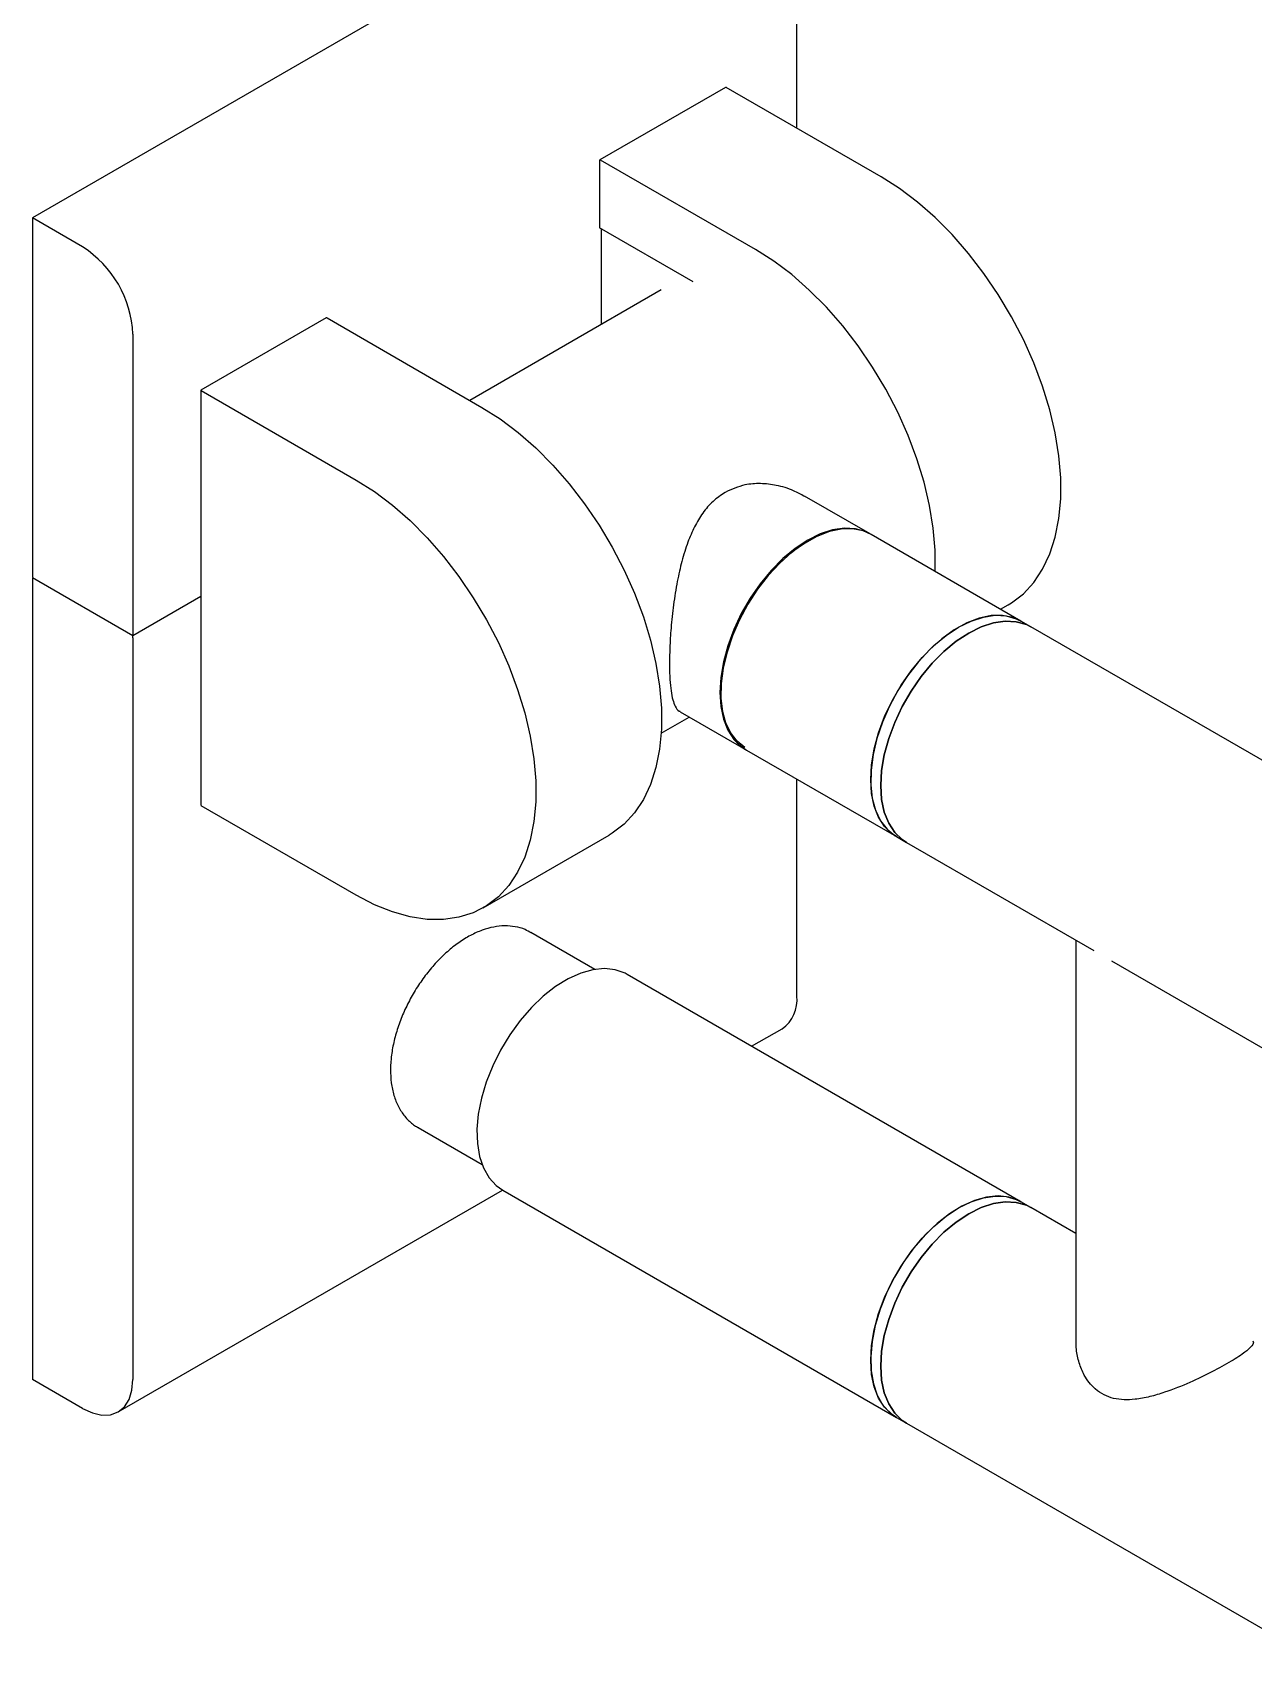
# Model space of a CAD drawing. Extents: x 3624 to 4218, y -1644 to -1224.
# Drawn here: x 4040.3 to 4083.3, y -1348.7 to -1291.8 of the extents above; entities that cross this region are included whole.
import ezdxf

# ---------------------------------------------------------------- set-up
doc = ezdxf.new("R2010")
doc.units = 0
doc.header["$LTSCALE"] = 23.1
doc.header["$MEASUREMENT"] = 0
doc.layers.get('0').update_dxf_attribs({"linetype": 'CONTINUOUS'})

msp = doc.modelspace()

# ---------------------------------------------------------------- linework, layer by layer
at = {"color": 7, "linetype": 'Continuous', "lineweight": 25}
for p, q in [((4063.671, -1284.864), (4040.337, -1298.334)), ((4067.207, -1295.179), (4067.207, -1288.946)), ((4064.697, -1293.754), (4060.288, -1296.299)), ((4070.177, -1296.894), (4064.732, -1293.751)), ((4060.277, -1296.322), (4060.277, -1298.68)), ((4065.757, -1299.445), (4060.313, -1296.302)), ((4042.105, -1299.355), (4040.337, -1298.334)), ((4040.337, -1298.334), (4040.337, -1310.95)), ((4063.571, -1300.581), (4060.277, -1298.68)), ((4060.33, -1298.711), (4060.33, -1302.082)), ((4062.436, -1300.866), (4055.711, -1304.748)), ((4050.671, -1301.851), (4046.262, -1304.396)), ((4050.696, -1301.853), (4056.141, -1304.997)), ((4043.872, -1302.417), (4043.872, -1312.991)), ((4046.262, -1304.396), (4046.262, -1318.968)), ((4046.277, -1304.405), (4051.721, -1307.548)), ((4069.783, -1309.444), (4067.484, -1308.117)), ((4067.443, -1309.794), (4067.555, -1309.725)), ((4075.086, -1312.506), (4069.818, -1309.465)), ((4040.337, -1311.052), (4040.337, -1339.161)), ((4040.347, -1310.973), (4043.872, -1313.008)), ((4043.872, -1313.008), (4046.262, -1311.628)), ((4074.369, -1312.091), (4074.645, -1311.932)), ((4075.44, -1312.71), (4075.086, -1312.506)), ((4043.872, -1313.008), (4043.872, -1312.991)), ((4043.872, -1313.093), (4043.872, -1313.008)), ((4043.872, -1313.093), (4043.872, -1339.161)), ((4089.229, -1320.67), (4075.44, -1312.71)), ((4062.445, -1316.449), (4063.43, -1315.88)), ((4063.109, -1315.695), (4065.408, -1317.022)), ((4065.444, -1317.043), (4070.712, -1320.084)), ((4067.207, -1325.69), (4067.207, -1318.06)), ((4051.721, -1322.144), (4046.277, -1319)), ((4056.19, -1322.586), (4060.609, -1320.035)), ((4070.712, -1320.084), (4071.065, -1320.288)), ((4071.065, -1320.288), (4077.646, -1324.087)), ((4060.111, -1324.751), (4057.857, -1323.449)), ((4077.022, -1323.727), (4077.022, -1337.809)), ((4078.273, -1324.449), (4084.854, -1328.248)), ((4075.086, -1332.919), (4061.245, -1324.929)), ((4065.618, -1327.453), (4066.689, -1326.835)), ((4053.894, -1330.313), (4056.149, -1331.614)), ((4043.354, -1340.306), (4056.867, -1332.505)), ((4056.87, -1332.507), (4070.712, -1340.497)), ((4075.44, -1333.123), (4075.086, -1332.919)), ((4077.022, -1334.037), (4075.44, -1333.123)), ((4042.105, -1340.182), (4040.337, -1339.161)), ((4070.712, -1340.497), (4071.065, -1340.701)), ((4071.065, -1340.701), (4084.854, -1348.661))]:
    msp.add_line(p, q, dxfattribs=at)
at = {"color": 7, "linetype": 'Continuous', "lineweight": 25, "flags": 128}
for points in [[(4074.645, -1311.932), (4074.757, -1311.864), (4075.174, -1311.544), (4075.54, -1311.148), (4075.851, -1310.681), (4076.103, -1310.147), (4076.295, -1309.553), (4076.424, -1308.903), (4076.488, -1308.205), (4076.488, -1307.466), (4076.424, -1306.693), (4076.295, -1305.894), (4076.103, -1305.078), (4075.851, -1304.253), (4075.54, -1303.427), (4075.174, -1302.61), (4074.757, -1301.808), (4074.293, -1301.031), (4073.787, -1300.286), (4073.244, -1299.581), (4072.669, -1298.924), (4072.069, -1298.321), (4071.449, -1297.778), (4070.816, -1297.3), (4070.177, -1296.894)], [(4072.069, -1310.764), (4072.069, -1310.756), (4072.069, -1310.017), (4072.004, -1309.244), (4071.875, -1308.445), (4071.684, -1307.629), (4071.431, -1306.804), (4071.121, -1305.979), (4070.755, -1305.161), (4070.338, -1304.359), (4069.874, -1303.582), (4069.368, -1302.837), (4068.824, -1302.133), (4068.25, -1301.475), (4067.649, -1300.872), (4067.029, -1300.329), (4066.397, -1299.852), (4065.757, -1299.445)], [(4056.141, -1304.997), (4056.78, -1305.403), (4057.413, -1305.88), (4058.033, -1306.423), (4058.633, -1307.027), (4059.208, -1307.684), (4059.751, -1308.389), (4060.257, -1309.134), (4060.721, -1309.911), (4061.138, -1310.712), (4061.504, -1311.53), (4061.815, -1312.356), (4062.067, -1313.181), (4062.259, -1313.997), (4062.388, -1314.796), (4062.452, -1315.568), (4062.452, -1316.308), (4062.388, -1317.006), (4062.259, -1317.655), (4062.067, -1318.25), (4061.815, -1318.784), (4061.504, -1319.251), (4061.138, -1319.646), (4060.721, -1319.967), (4060.609, -1320.035)], [(4051.721, -1307.548), (4052.361, -1307.954), (4052.993, -1308.432), (4053.613, -1308.975), (4054.213, -1309.578), (4054.788, -1310.235), (4055.332, -1310.94), (4055.838, -1311.685), (4056.302, -1312.462), (4056.719, -1313.264), (4057.084, -1314.082), (4057.395, -1314.907), (4057.648, -1315.732), (4057.839, -1316.548), (4057.968, -1317.347), (4058.033, -1318.12), (4058.033, -1318.859), (4057.968, -1319.557), (4057.839, -1320.207), (4057.648, -1320.801), (4057.395, -1321.335), (4057.084, -1321.802), (4056.719, -1322.198), (4056.302, -1322.518), (4055.838, -1322.759), (4055.332, -1322.92), (4054.788, -1322.997), (4054.213, -1322.991), (4053.613, -1322.901), (4052.993, -1322.729), (4052.361, -1322.475), (4051.721, -1322.144)], [(4067.596, -1309.661), (4067.156, -1309.951), (4066.724, -1310.309), (4066.311, -1310.726), (4065.923, -1311.194), (4065.57, -1311.703), (4065.258, -1312.244), (4064.993, -1312.804), (4064.782, -1313.374), (4064.628, -1313.94), (4064.534, -1314.493), (4064.502, -1315.019), (4064.534, -1315.509), (4064.628, -1315.953), (4064.782, -1316.342), (4064.993, -1316.667), (4065.258, -1316.922), (4065.408, -1317.022)], [(4067.476, -1309.775), (4067.038, -1310.09), (4066.612, -1310.469), (4066.207, -1310.905), (4065.831, -1311.388), (4065.491, -1311.91), (4065.195, -1312.459), (4064.948, -1313.024), (4064.756, -1313.594), (4064.623, -1314.157), (4064.551, -1314.701), (4064.541, -1315.216), (4064.595, -1315.691), (4064.71, -1316.117), (4064.885, -1316.484), (4065.116, -1316.785), (4065.397, -1317.015), (4065.444, -1317.043)], [(4069.818, -1309.465), (4069.538, -1309.34), (4069.171, -1309.266), (4068.774, -1309.274), (4068.353, -1309.363), (4067.918, -1309.531), (4067.476, -1309.775)], [(4069.783, -1309.444), (4069.622, -1309.364), (4069.268, -1309.262), (4068.881, -1309.242), (4068.467, -1309.302), (4068.036, -1309.443), (4067.596, -1309.661)], [(4065.387, -1316.951), (4065.109, -1316.724), (4064.881, -1316.426), (4064.708, -1316.063), (4064.594, -1315.643), (4064.541, -1315.173), (4064.551, -1314.664), (4064.622, -1314.126), (4064.754, -1313.569), (4064.944, -1313.006), (4065.187, -1312.447), (4065.48, -1311.905), (4065.816, -1311.389), (4066.188, -1310.911), (4066.588, -1310.48), (4067.01, -1310.106), (4067.182, -1309.973)], [(4069.806, -1318.081), (4069.837, -1317.554), (4069.931, -1317.002), (4070.085, -1316.435), (4070.297, -1315.866), (4070.561, -1315.305), (4070.873, -1314.764), (4071.227, -1314.255), (4071.614, -1313.787), (4072.028, -1313.37), (4072.459, -1313.013), (4072.899, -1312.722), (4073.339, -1312.505), (4073.771, -1312.364), (4074.184, -1312.303), (4074.572, -1312.324), (4074.925, -1312.425), (4075.086, -1312.506)], [(4070.159, -1318.285), (4070.191, -1317.758), (4070.284, -1317.206), (4070.439, -1316.639), (4070.65, -1316.07), (4070.915, -1315.509), (4071.227, -1314.969), (4071.58, -1314.459), (4071.968, -1313.991), (4072.381, -1313.574), (4072.812, -1313.217), (4073.253, -1312.927), (4073.693, -1312.709), (4074.124, -1312.568), (4074.538, -1312.507), (4074.925, -1312.528), (4075.279, -1312.63), (4075.44, -1312.71)], [(4075.44, -1312.71), (4075.279, -1312.63), (4074.925, -1312.528), (4074.538, -1312.507), (4074.124, -1312.568), (4073.693, -1312.709), (4073.253, -1312.927), (4072.812, -1313.217), (4072.381, -1313.574), (4071.968, -1313.991), (4071.58, -1314.459), (4071.227, -1314.969), (4070.915, -1315.509), (4070.65, -1316.07), (4070.439, -1316.639), (4070.284, -1317.206), (4070.191, -1317.758), (4070.159, -1318.285), (4070.191, -1318.775), (4070.284, -1319.219), (4070.439, -1319.607), (4070.65, -1319.933), (4070.915, -1320.188), (4071.065, -1320.288)], [(4075.086, -1312.506), (4074.805, -1312.381), (4074.439, -1312.308), (4074.042, -1312.315), (4073.621, -1312.404), (4073.186, -1312.572), (4072.744, -1312.816)], [(4072.744, -1312.816), (4072.306, -1313.131), (4071.88, -1313.51), (4071.475, -1313.946), (4071.098, -1314.429), (4070.759, -1314.951), (4070.463, -1315.5), (4070.216, -1316.065), (4070.024, -1316.635), (4069.891, -1317.198), (4069.819, -1317.742), (4069.809, -1318.257), (4069.863, -1318.732), (4069.978, -1319.158), (4070.153, -1319.525), (4070.384, -1319.826), (4070.665, -1320.056), (4070.712, -1320.084)], [(4070.712, -1320.084), (4070.561, -1319.984), (4070.297, -1319.729), (4070.085, -1319.403), (4069.931, -1319.015), (4069.837, -1318.571), (4069.806, -1318.081)], [(4071.065, -1320.288), (4070.915, -1320.188), (4070.65, -1319.933), (4070.439, -1319.607), (4070.284, -1319.219), (4070.191, -1318.775), (4070.159, -1318.285)], [(4061.245, -1324.929), (4061.17, -1324.888), (4060.826, -1324.766), (4060.447, -1324.724), (4060.04, -1324.763), (4059.612, -1324.883), (4059.173, -1325.081), (4058.732, -1325.353), (4058.298, -1325.693), (4057.879, -1326.095), (4057.484, -1326.551), (4057.121, -1327.05), (4056.797, -1327.584), (4056.519, -1328.14), (4056.294, -1328.709), (4056.124, -1329.277), (4056.014, -1329.834), (4055.966, -1330.368), (4055.981, -1330.869), (4056.059, -1331.326), (4056.197, -1331.73), (4056.394, -1332.073), (4056.645, -1332.347), (4056.87, -1332.507)], [(4069.806, -1338.494), (4069.837, -1337.968), (4069.931, -1337.415), (4070.085, -1336.849), (4070.297, -1336.279), (4070.561, -1335.719), (4070.873, -1335.178), (4071.227, -1334.669), (4071.614, -1334.201), (4072.028, -1333.784), (4072.459, -1333.426), (4072.899, -1333.136), (4073.339, -1332.918), (4073.771, -1332.778), (4074.184, -1332.717), (4074.572, -1332.738), (4074.925, -1332.839), (4075.086, -1332.919)], [(4075.086, -1332.919), (4075.011, -1332.879), (4074.668, -1332.756), (4074.289, -1332.714), (4073.881, -1332.754), (4073.454, -1332.874), (4073.015, -1333.072), (4072.574, -1333.343), (4072.139, -1333.684), (4071.72, -1334.086), (4071.325, -1334.541), (4070.962, -1335.041), (4070.639, -1335.574), (4070.361, -1336.131), (4070.135, -1336.699), (4069.966, -1337.268), (4069.856, -1337.825), (4069.808, -1338.359), (4069.823, -1338.86), (4069.9, -1339.317), (4070.039, -1339.721), (4070.236, -1340.063), (4070.487, -1340.337), (4070.712, -1340.497)], [(4070.159, -1338.698), (4070.191, -1338.172), (4070.284, -1337.62), (4070.439, -1337.053), (4070.65, -1336.483), (4070.915, -1335.923), (4071.227, -1335.382), (4071.58, -1334.873), (4071.968, -1334.405), (4072.381, -1333.988), (4072.812, -1333.631), (4073.253, -1333.34), (4073.693, -1333.122), (4074.124, -1332.982), (4074.538, -1332.921), (4074.925, -1332.942), (4075.279, -1333.043), (4075.44, -1333.123)], [(4075.44, -1333.123), (4075.279, -1333.043), (4074.925, -1332.942), (4074.538, -1332.921), (4074.124, -1332.982), (4073.693, -1333.122), (4073.253, -1333.34), (4072.812, -1333.631), (4072.381, -1333.988), (4071.968, -1334.405), (4071.58, -1334.873), (4071.227, -1335.382), (4070.915, -1335.923), (4070.65, -1336.483), (4070.439, -1337.053), (4070.284, -1337.62), (4070.191, -1338.172), (4070.159, -1338.698), (4070.191, -1339.189), (4070.284, -1339.632), (4070.439, -1340.021), (4070.65, -1340.346), (4070.915, -1340.602), (4071.065, -1340.701)], [(4070.712, -1340.497), (4070.561, -1340.397), (4070.297, -1340.142), (4070.085, -1339.817), (4069.931, -1339.428), (4069.837, -1338.984), (4069.806, -1338.494)], [(4071.065, -1340.701), (4070.915, -1340.602), (4070.65, -1340.346), (4070.439, -1340.021), (4070.284, -1339.632), (4070.191, -1339.189), (4070.159, -1338.698)], [(4042.105, -1340.182), (4042.449, -1340.342), (4042.781, -1340.417), (4043.087, -1340.405), (4043.355, -1340.306), (4043.574, -1340.123), (4043.738, -1339.865), (4043.838, -1339.54), (4043.872, -1339.161)]]:
    msp.add_lwpolyline(points, dxfattribs=at)
at = {"color": 7, "linetype": 'Continuous', "lineweight": 25}
for centre, radius, start, end in [((4060.299, -1296.319), 0.0218, 50.7967, 189.214), ((4040.034, -1302.591), 3.842, 2.6055, 57.3945), ((4050.681, -1301.874), 0.0251, 54.3824, 114.3071), ((4040.361, -1310.953), 0.0246, 173.7012, 234.9867), ((4040.452, -1311.057), 0.115, 139.6455, 177.3203), ((4066.018, -1325.842), 1.199, 304.0564, 7.2558)]:
    msp.add_arc(centre, radius, start, end, dxfattribs=at)
for centre, major_axis, ratio, start_param, end_param in [((4064.697, -1293.812), (0.0354, 0.0612), 0.577335, 0.000041, 0.785358), ((4046.312, -1304.425), (0.05, -0.0289), 0.00007, 2.356235, 3.141633), ((4046.312, -1318.939), (0.0354, 0.0612), 0.577335, 2.356235, 3.141633)]:
    msp.add_ellipse(centre, major_axis=major_axis, ratio=ratio, start_param=start_param, end_param=end_param, dxfattribs=at)
for points, knots in [([(4064.69, -1307.983), (4064.543, -1308.082), (4064.25, -1308.281), (4063.895, -1308.701), (4063.604, -1309.189), (4063.361, -1309.757), (4063.161, -1310.401), (4062.995, -1311.14), (4062.869, -1311.934), (4062.785, -1312.729), (4062.741, -1313.457), (4062.73, -1314.067), (4062.746, -1314.569), (4062.785, -1314.969), (4062.846, -1315.285), (4062.94, -1315.523), (4063.025, -1315.656), (4063.1, -1315.682), (4063.114, -1315.687)], [0, 0, 0, 0, 0.060781, 0.121618, 0.181928, 0.242285, 0.311451, 0.380615, 0.459043, 0.537381, 0.607276, 0.677135, 0.73691, 0.796706, 0.856434, 0.916194, 0.983667, 1, 1, 1, 1]), ([(4067.478, -1308.128), (4067.352, -1308.056), (4067.044, -1307.879), (4066.516, -1307.726), (4065.936, -1307.659), (4065.312, -1307.701), (4064.917, -1307.88), (4064.69, -1307.983)], [0, 0, 0, 0, 0.147761, 0.364073, 0.553659, 0.743032, 1, 1, 1, 1]), ([(4057.871, -1323.468), (4057.802, -1323.427), (4057.629, -1323.323), (4057.312, -1323.24), (4056.941, -1323.208), (4056.55, -1323.25), (4056.146, -1323.364), (4055.734, -1323.549), (4055.323, -1323.802), (4054.922, -1324.119), (4054.541, -1324.49), (4054.187, -1324.908), (4053.865, -1325.363), (4053.583, -1325.847), (4053.344, -1326.352), (4053.155, -1326.867), (4053.018, -1327.383), (4052.938, -1327.893), (4052.918, -1328.386), (4052.961, -1328.855), (4053.069, -1329.287), (4053.243, -1329.672), (4053.479, -1329.991), (4053.707, -1330.207), (4053.866, -1330.288), (4053.913, -1330.312)], [0, 0, 0, 0, 0.028043, 0.069718, 0.111582, 0.154444, 0.198671, 0.2441, 0.290237, 0.33658, 0.382837, 0.42896, 0.474978, 0.520952, 0.566953, 0.613036, 0.659278, 0.705755, 0.752522, 0.799563, 0.846608, 0.893061, 0.938206, 0.981692, 1, 1, 1, 1]), ([(4083.245, -1337.811), (4083.253, -1337.829), (4083.283, -1337.891), (4083.179, -1338.015), (4082.956, -1338.223), (4082.505, -1338.518), (4081.82, -1338.896), (4081.006, -1339.287), (4080.261, -1339.586), (4079.616, -1339.779), (4079.008, -1339.894), (4078.458, -1339.883), (4077.999, -1339.719), (4077.626, -1339.466), (4077.322, -1339.071), (4077.123, -1338.579), (4077.029, -1338.168), (4077.031, -1337.909), (4077.032, -1337.81)], [0, 0, 0, 0, 0.024565, 0.083781, 0.145202, 0.23184, 0.318618, 0.403237, 0.497382, 0.552608, 0.609225, 0.695517, 0.738366, 0.782974, 0.85642, 0.910245, 0.965596, 1, 1, 1, 1])]:
    msp.add_open_spline(points, degree=3, knots=knots, dxfattribs=at)

doc.saveas('drawing.dxf')
